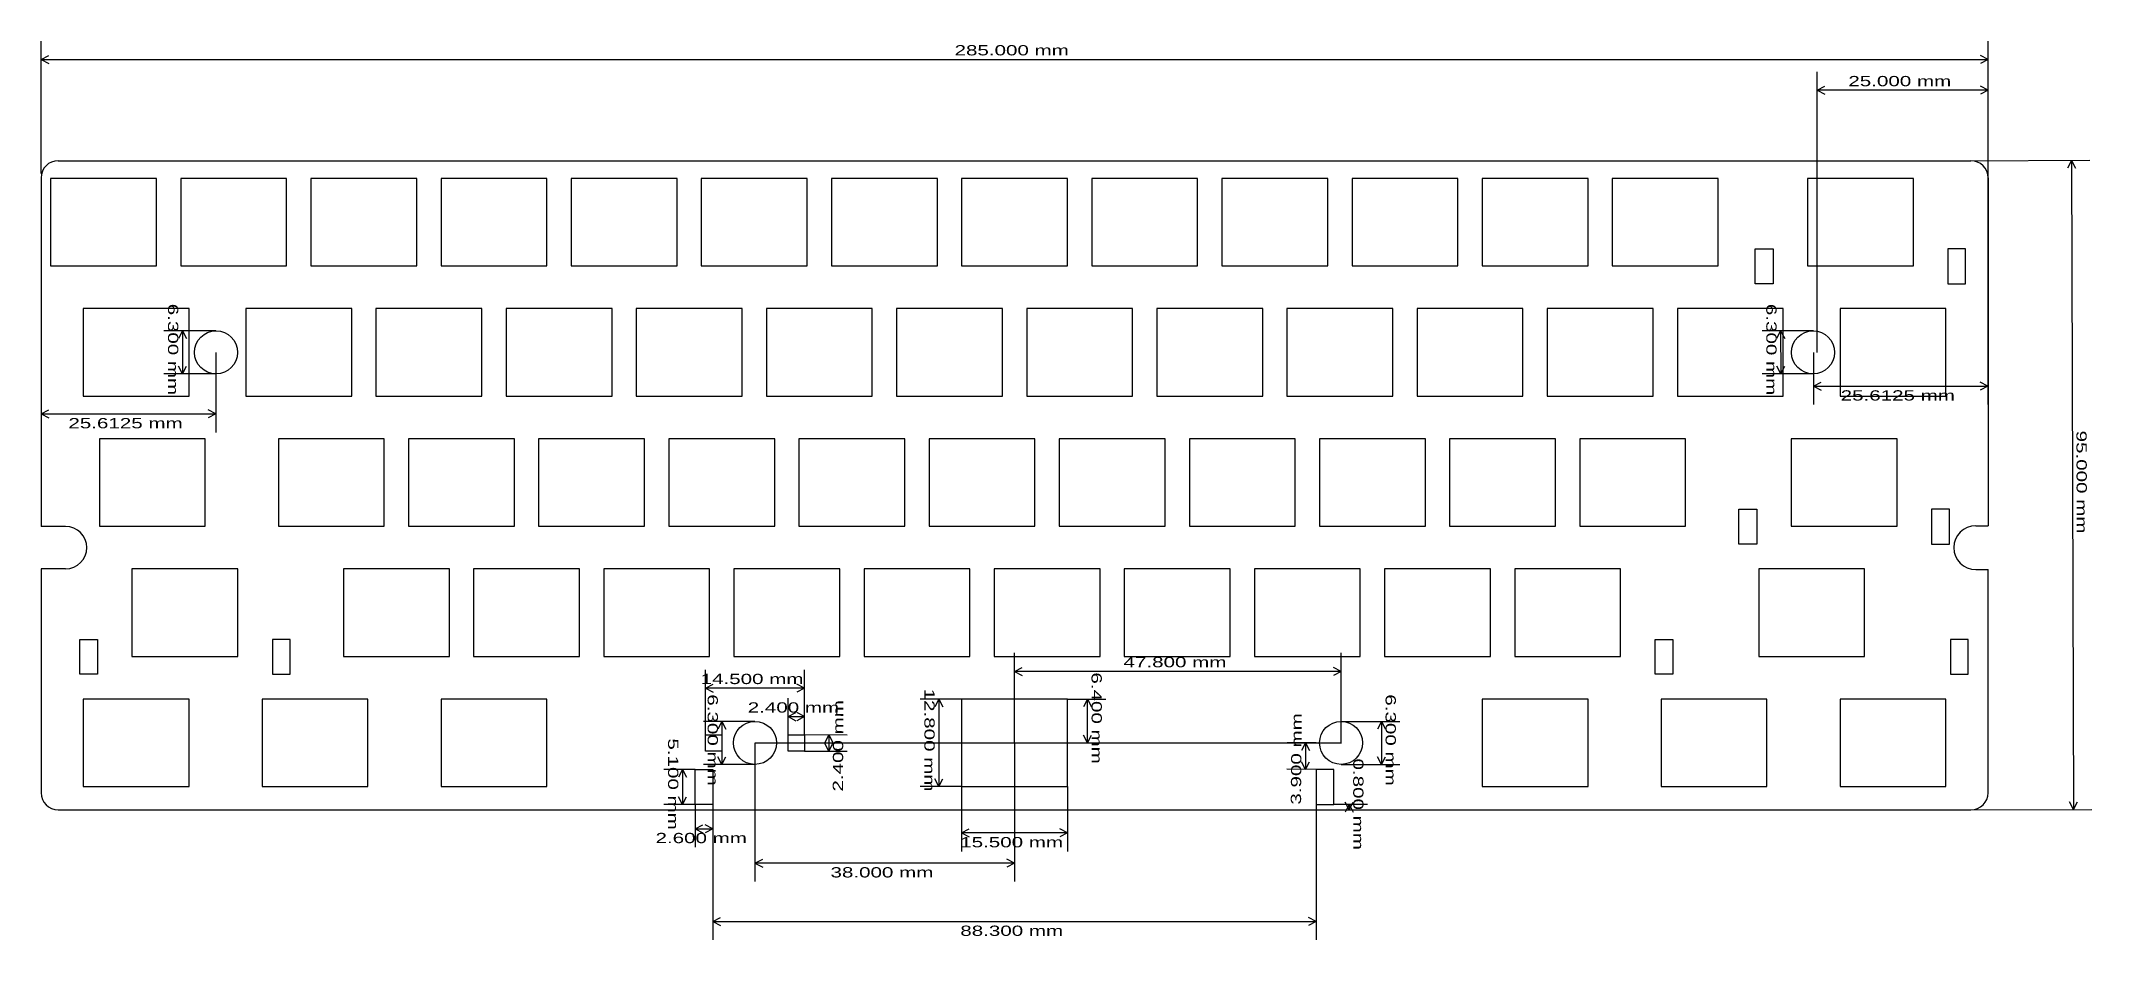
# Model space of a CAD drawing. Header units: metres. Extents: x 5 to 305, y -119 to 12.
import ezdxf
from ezdxf.enums import TextEntityAlignment as Align

# ---------------------------------------------------------------- set-up
doc = ezdxf.new("R2010")
doc.units = ezdxf.units.M

msp = doc.modelspace()

# ---------------------------------------------------------------- linework, layer by layer
for p, q in [((7.6375, -5.2875), (287.6375, -5.2875)), ((5.1375, -7.7875), (5.1375, -58.8125)), ((22.0375, -7.8875), (6.5375, -7.8875)), ((6.5375, -7.8875), (6.5375, -20.6875)), ((22.0375, -20.6875), (22.0375, -7.8875)), ((41.0875, -7.8875), (25.5875, -7.8875)), ((25.5875, -7.8875), (25.5875, -20.6875)), ((41.0875, -20.6875), (41.0875, -7.8875)), ((60.1375, -7.8875), (44.6375, -7.8875)), ((44.6375, -7.8875), (44.6375, -20.6875)), ((60.1375, -20.6875), (60.1375, -7.8875)), ((79.1875, -7.8875), (63.6875, -7.8875)), ((63.6875, -7.8875), (63.6875, -20.6875)), ((79.1875, -20.6875), (79.1875, -7.8875)), ((98.2375, -7.8875), (82.7375, -7.8875)), ((82.7375, -7.8875), (82.7375, -20.6875)), ((98.2375, -20.6875), (98.2375, -7.8875)), ((117.2875, -7.8875), (101.7875, -7.8875)), ((101.7875, -7.8875), (101.7875, -20.6875)), ((117.2875, -20.6875), (117.2875, -7.8875)), ((136.3375, -7.8875), (120.8375, -7.8875)), ((120.8375, -7.8875), (120.8375, -20.6875)), ((136.3375, -20.6875), (136.3375, -7.8875)), ((155.3875, -7.8875), (139.8875, -7.8875)), ((139.8875, -7.8875), (139.8875, -20.6875)), ((155.3875, -20.6875), (155.3875, -7.8875)), ((174.4375, -7.8875), (158.9375, -7.8875)), ((158.9375, -7.8875), (158.9375, -20.6875)), ((174.4375, -20.6875), (174.4375, -7.8875)), ((193.4875, -7.8875), (177.9875, -7.8875)), ((177.9875, -7.8875), (177.9875, -20.6875)), ((193.4875, -20.6875), (193.4875, -7.8875)), ((212.5375, -7.8875), (197.0375, -7.8875)), ((197.0375, -7.8875), (197.0375, -20.6875)), ((212.5375, -20.6875), (212.5375, -7.8875)), ((231.5875, -7.8875), (216.0875, -7.8875)), ((216.0875, -7.8875), (216.0875, -20.6875)), ((231.5875, -20.6875), (231.5875, -7.8875)), ((250.6375, -7.8875), (235.1375, -7.8875)), ((235.1375, -7.8875), (235.1375, -20.6875)), ((250.6375, -20.6875), (250.6375, -7.8875)), ((279.2125, -7.8875), (263.7125, -7.8875)), ((263.7125, -7.8875), (263.7125, -20.6875)), ((279.2125, -20.6875), (279.2125, -7.8875)), ((290.1375, -7.7875), (290.1375, -58.7125)), ((6.5375, -20.6875), (22.0375, -20.6875)), ((25.5875, -20.6875), (41.0875, -20.6875)), ((44.6375, -20.6875), (60.1375, -20.6875)), ((63.6875, -20.6875), (79.1875, -20.6875)), ((82.7375, -20.6875), (98.2375, -20.6875)), ((101.7875, -20.6875), (117.2875, -20.6875)), ((120.8375, -20.6875), (136.3375, -20.6875)), ((139.8875, -20.6875), (155.3875, -20.6875)), ((158.9375, -20.6875), (174.4375, -20.6875)), ((177.9875, -20.6875), (193.4875, -20.6875)), ((197.0375, -20.6875), (212.5375, -20.6875)), ((216.0875, -20.6875), (231.5875, -20.6875)), ((235.1375, -20.6875), (250.6375, -20.6875)), ((256.0625, -23.2875), (256.0625, -18.1875)), ((256.0625, -18.1875), (258.6625, -18.1875)), ((258.6625, -18.1875), (258.6625, -23.2875)), ((263.7125, -20.6875), (279.2125, -20.6875)), ((284.2625, -18.1875), (284.2625, -23.2875)), ((286.8625, -18.1875), (284.2625, -18.1875)), ((286.8625, -23.2875), (286.8625, -18.1875)), ((258.6625, -23.2875), (256.0625, -23.2875)), ((284.2625, -23.2875), (286.8625, -23.2875)), ((26.8, -26.9375), (11.3, -26.9375)), ((11.3, -26.9375), (11.3, -39.7375)), ((26.8, -39.7375), (26.8, -26.9375)), ((50.6125, -26.9375), (35.1125, -26.9375)), ((35.1125, -26.9375), (35.1125, -39.7375)), ((50.6125, -39.7375), (50.6125, -26.9375)), ((69.6625, -26.9375), (54.1625, -26.9375)), ((54.1625, -26.9375), (54.1625, -39.7375)), ((69.6625, -39.7375), (69.6625, -26.9375)), ((88.7125, -26.9375), (73.2125, -26.9375)), ((73.2125, -26.9375), (73.2125, -39.7375)), ((88.7125, -39.7375), (88.7125, -26.9375)), ((107.7625, -26.9375), (92.2625, -26.9375)), ((92.2625, -26.9375), (92.2625, -39.7375)), ((107.7625, -39.7375), (107.7625, -26.9375)), ((126.8125, -26.9375), (111.3125, -26.9375)), ((111.3125, -26.9375), (111.3125, -39.7375)), ((126.8125, -39.7375), (126.8125, -26.9375)), ((145.8625, -26.9375), (130.3625, -26.9375)), ((130.3625, -26.9375), (130.3625, -39.7375)), ((145.8625, -39.7375), (145.8625, -26.9375)), ((164.9125, -26.9375), (149.4125, -26.9375)), ((149.4125, -26.9375), (149.4125, -39.7375)), ((164.9125, -39.7375), (164.9125, -26.9375)), ((183.9625, -26.9375), (168.4625, -26.9375)), ((168.4625, -26.9375), (168.4625, -39.7375)), ((183.9625, -39.7375), (183.9625, -26.9375)), ((203.0125, -26.9375), (187.5125, -26.9375)), ((187.5125, -26.9375), (187.5125, -39.7375)), ((203.0125, -39.7375), (203.0125, -26.9375)), ((222.0625, -26.9375), (206.5625, -26.9375)), ((206.5625, -26.9375), (206.5625, -39.7375)), ((222.0625, -39.7375), (222.0625, -26.9375)), ((241.1125, -26.9375), (225.6125, -26.9375)), ((225.6125, -26.9375), (225.6125, -39.7375)), ((241.1125, -39.7375), (241.1125, -26.9375)), ((260.1625, -26.9375), (244.6625, -26.9375)), ((244.6625, -26.9375), (244.6625, -39.7375)), ((260.1625, -39.7375), (260.1625, -26.9375)), ((283.975, -26.9375), (268.475, -26.9375)), ((268.475, -26.9375), (268.475, -39.7375)), ((283.975, -39.7375), (283.975, -26.9375)), ((11.3, -39.7375), (26.8, -39.7375)), ((35.1125, -39.7375), (50.6125, -39.7375)), ((54.1625, -39.7375), (69.6625, -39.7375)), ((73.2125, -39.7375), (88.7125, -39.7375)), ((92.2625, -39.7375), (107.7625, -39.7375)), ((111.3125, -39.7375), (126.8125, -39.7375)), ((130.3625, -39.7375), (145.8625, -39.7375)), ((149.4125, -39.7375), (164.9125, -39.7375)), ((168.4625, -39.7375), (183.9625, -39.7375)), ((187.5125, -39.7375), (203.0125, -39.7375)), ((206.5625, -39.7375), (222.0625, -39.7375)), ((225.6125, -39.7375), (241.1125, -39.7375)), ((244.6625, -39.7375), (260.1625, -39.7375)), ((268.475, -39.7375), (283.975, -39.7375)), ((29.18125, -45.9875), (13.68125, -45.9875)), ((13.68125, -45.9875), (13.68125, -58.7875)), ((29.18125, -58.7875), (29.18125, -45.9875)), ((55.375, -45.9875), (39.875, -45.9875)), ((39.875, -45.9875), (39.875, -58.7875)), ((55.375, -58.7875), (55.375, -45.9875)), ((74.425, -45.9875), (58.925, -45.9875)), ((58.925, -45.9875), (58.925, -58.7875)), ((74.425, -58.7875), (74.425, -45.9875)), ((93.475, -45.9875), (77.975, -45.9875)), ((77.975, -45.9875), (77.975, -58.7875)), ((93.475, -58.7875), (93.475, -45.9875)), ((112.525, -45.9875), (97.025, -45.9875)), ((97.025, -45.9875), (97.025, -58.7875)), ((112.525, -58.7875), (112.525, -45.9875)), ((131.575, -45.9875), (116.075, -45.9875)), ((116.075, -45.9875), (116.075, -58.7875)), ((131.575, -58.7875), (131.575, -45.9875)), ((150.625, -45.9875), (135.125, -45.9875)), ((135.125, -45.9875), (135.125, -58.7875)), ((150.625, -58.7875), (150.625, -45.9875)), ((169.675, -45.9875), (154.175, -45.9875)), ((154.175, -45.9875), (154.175, -58.7875)), ((169.675, -58.7875), (169.675, -45.9875)), ((188.725, -45.9875), (173.225, -45.9875)), ((173.225, -45.9875), (173.225, -58.7875)), ((188.725, -58.7875), (188.725, -45.9875)), ((207.775, -45.9875), (192.275, -45.9875)), ((192.275, -45.9875), (192.275, -58.7875)), ((207.775, -58.7875), (207.775, -45.9875)), ((226.825, -45.9875), (211.325, -45.9875)), ((211.325, -45.9875), (211.325, -58.7875)), ((226.825, -58.7875), (226.825, -45.9875)), ((245.875, -45.9875), (230.375, -45.9875)), ((230.375, -45.9875), (230.375, -58.7875)), ((245.875, -58.7875), (245.875, -45.9875)), ((276.83125, -45.9875), (261.33125, -45.9875)), ((261.33125, -45.9875), (261.33125, -58.7875)), ((276.83125, -58.7875), (276.83125, -45.9875)), ((253.68125, -61.3875), (253.68125, -56.2875)), ((253.68125, -56.2875), (256.28125, -56.2875)), ((256.28125, -56.2875), (256.28125, -61.3875)), ((281.88125, -56.2875), (281.88125, -61.3875)), ((284.48125, -56.2875), (281.88125, -56.2875)), ((284.48125, -61.3875), (284.48125, -56.2875)), ((8.7375, -58.8125), (5.1375, -58.8125)), ((13.68125, -58.7875), (29.18125, -58.7875)), ((39.875, -58.7875), (55.375, -58.7875)), ((58.925, -58.7875), (74.425, -58.7875)), ((77.975, -58.7875), (93.475, -58.7875)), ((97.025, -58.7875), (112.525, -58.7875)), ((116.075, -58.7875), (131.575, -58.7875)), ((135.125, -58.7875), (150.625, -58.7875)), ((154.175, -58.7875), (169.675, -58.7875)), ((173.225, -58.7875), (188.725, -58.7875)), ((192.275, -58.7875), (207.775, -58.7875)), ((211.325, -58.7875), (226.825, -58.7875)), ((230.375, -58.7875), (245.875, -58.7875)), ((261.33125, -58.7875), (276.83125, -58.7875)), ((288.3375, -58.7125), (290.1375, -58.7125)), ((256.28125, -61.3875), (253.68125, -61.3875)), ((281.88125, -61.3875), (284.48125, -61.3875)), ((5.1375, -65.0125), (5.1375, -97.7875)), ((8.7375, -65.0125), (5.1375, -65.0125)), ((33.94375, -65.0375), (18.44375, -65.0375)), ((18.44375, -65.0375), (18.44375, -77.8375)), ((33.94375, -77.8375), (33.94375, -65.0375)), ((64.9, -65.0375), (49.4, -65.0375)), ((49.4, -65.0375), (49.4, -77.8375)), ((64.9, -77.8375), (64.9, -65.0375)), ((83.95, -65.0375), (68.45, -65.0375)), ((68.45, -65.0375), (68.45, -77.8375)), ((83.95, -77.8375), (83.95, -65.0375)), ((103, -65.0375), (87.5, -65.0375)), ((87.5, -65.0375), (87.5, -77.8375)), ((103, -77.8375), (103, -65.0375)), ((122.05, -65.0375), (106.55, -65.0375)), ((106.55, -65.0375), (106.55, -77.8375)), ((122.05, -77.8375), (122.05, -65.0375)), ((141.1, -65.0375), (125.6, -65.0375)), ((125.6, -65.0375), (125.6, -77.8375)), ((141.1, -77.8375), (141.1, -65.0375)), ((160.15, -65.0375), (144.65, -65.0375)), ((144.65, -65.0375), (144.65, -77.8375)), ((160.15, -77.8375), (160.15, -65.0375)), ((179.2, -65.0375), (163.7, -65.0375)), ((163.7, -65.0375), (163.7, -77.8375)), ((179.2, -77.8375), (179.2, -65.0375)), ((198.25, -65.0375), (182.75, -65.0375)), ((182.75, -65.0375), (182.75, -77.8375)), ((198.25, -77.8375), (198.25, -65.0375)), ((217.3, -65.0375), (201.8, -65.0375)), ((201.8, -65.0375), (201.8, -77.8375)), ((217.3, -77.8375), (217.3, -65.0375)), ((236.35, -65.0375), (220.85, -65.0375)), ((220.85, -65.0375), (220.85, -77.8375)), ((236.35, -77.8375), (236.35, -65.0375)), ((272.06875, -65.0375), (256.56875, -65.0375)), ((256.56875, -65.0375), (256.56875, -77.8375)), ((272.06875, -77.8375), (272.06875, -65.0375)), ((288.3375, -65.1125), (290.1375, -65.1125)), ((290.1375, -97.7875), (290.1375, -65.1125)), ((10.79375, -80.4375), (10.79375, -75.3375)), ((10.79375, -75.3375), (13.39375, -75.3375)), ((13.39375, -75.3375), (13.39375, -80.4375)), ((18.44375, -77.8375), (33.94375, -77.8375)), ((38.99375, -75.3375), (38.99375, -80.4375)), ((41.59375, -75.3375), (38.99375, -75.3375)), ((41.59375, -80.4375), (41.59375, -75.3375)), ((49.4, -77.8375), (64.9, -77.8375)), ((68.45, -77.8375), (83.95, -77.8375)), ((87.5, -77.8375), (103, -77.8375)), ((106.55, -77.8375), (122.05, -77.8375)), ((125.6, -77.8375), (141.1, -77.8375)), ((144.65, -77.8375), (160.15, -77.8375)), ((163.7, -77.8375), (179.2, -77.8375)), ((182.75, -77.8375), (198.25, -77.8375)), ((201.8, -77.8375), (217.3, -77.8375)), ((220.85, -77.8375), (236.35, -77.8375)), ((241.41875, -80.4375), (241.41875, -75.3375)), ((241.41875, -75.3375), (244.01875, -75.3375)), ((244.01875, -75.3375), (244.01875, -80.4375)), ((256.56875, -77.8375), (272.06875, -77.8375)), ((284.61875, -75.3375), (284.61875, -80.4375)), ((287.21875, -75.3375), (284.61875, -75.3375)), ((287.21875, -80.4375), (287.21875, -75.3375)), ((13.39375, -80.4375), (10.79375, -80.4375)), ((38.99375, -80.4375), (41.59375, -80.4375)), ((244.01875, -80.4375), (241.41875, -80.4375)), ((284.61875, -80.4375), (287.21875, -80.4375)), ((26.8, -84.0875), (11.3, -84.0875)), ((11.3, -84.0875), (11.3, -96.8875)), ((26.8, -96.8875), (26.8, -84.0875)), ((52.9937, -84.0875), (37.4937, -84.0875)), ((37.4937, -84.0875), (37.4937, -96.8875)), ((52.9937, -96.8875), (52.9937, -84.0875)), ((79.1875, -84.0875), (63.6875, -84.0875)), ((63.6875, -84.0875), (63.6875, -96.8875)), ((79.1875, -96.8875), (79.1875, -84.0875)), ((155.3875, -84.0875), (139.8875, -84.0875)), ((139.8875, -84.0875), (139.8875, -96.8875)), ((155.3875, -96.8875), (155.3875, -84.0875)), ((231.5875, -84.0875), (216.0875, -84.0875)), ((216.0875, -84.0875), (216.0875, -96.8875)), ((231.5875, -96.8875), (231.5875, -84.0875)), ((257.78125, -84.0875), (242.28125, -84.0875)), ((242.28125, -84.0875), (242.28125, -96.8875)), ((257.78125, -96.8875), (257.78125, -84.0875)), ((283.975, -84.0875), (268.475, -84.0875)), ((268.475, -84.0875), (268.475, -96.8875)), ((283.975, -96.8875), (283.975, -84.0875)), ((102.3875, -91.6875), (102.3875, -89.2875)), ((102.3875, -89.2875), (104.7875, -89.2875)), ((104.7875, -89.2875), (104.7875, -91.6875)), ((114.4875, -91.6875), (114.4875, -89.2875)), ((114.4875, -89.2875), (116.8875, -89.2875)), ((116.8875, -89.2875), (116.8875, -91.6875)), ((104.7875, -91.6875), (102.3875, -91.6875)), ((116.8875, -91.6875), (114.4875, -91.6875)), ((100.8875, -99.4875), (100.8875, -94.3875)), ((100.8875, -94.3875), (103.4875, -94.3875)), ((103.4875, -94.3875), (103.4875, -99.4875)), ((191.7875, -94.3875), (191.7875, -99.4875)), ((194.3875, -94.3875), (191.7875, -94.3875)), ((194.3875, -99.4875), (194.3875, -94.3875)), ((11.3, -96.8875), (26.8, -96.8875)), ((37.4937, -96.8875), (52.9937, -96.8875)), ((63.6875, -96.8875), (79.1875, -96.8875)), ((139.8875, -96.8875), (155.3875, -96.8875)), ((216.0875, -96.8875), (231.5875, -96.8875)), ((242.28125, -96.8875), (257.78125, -96.8875)), ((268.475, -96.8875), (283.975, -96.8875)), ((7.6375, -100.2875), (287.6375, -100.2875)), ((103.4875, -99.4875), (100.8875, -99.4875)), ((191.7875, -99.4875), (194.3875, -99.4875))]:
    msp.add_line(p, q)
for centre in [(30.75, -33.3375), (264.525, -33.3375), (109.6375, -90.4875), (195.4375, -90.4875)]:
    msp.add_circle(centre, 3.15)
for centre, radius, start, end in [((7.6375, -7.7875), 2.5, 90, 180), ((287.6375, -7.7875), 2.5, 0, 90), ((8.7375, -61.9125), 3.1, -90, 90), ((288.3375, -61.9125), 3.2, 90, 270), ((7.6375, -97.7875), 2.5, -180, -90), ((287.6375, -97.7875), 2.5, -90, 0)]:
    msp.add_arc(centre, radius, start, end)
at = {"layer": 'Cmts', "color": 1}
for p, q in [((5.1375, -7.14375), (5.1375, 12.225)), ((290.1375, -7.14375), (290.1375, 12.225)), ((5.1375, 9.525), (6.264004, 10.111421)), ((5.1375, 9.525), (290.1375, 9.525)), ((5.1375, 9.525), (6.264004, 8.938579)), ((290.1375, 9.525), (289.010996, 10.111421)), ((290.1375, 9.525), (289.010996, 8.938579)), ((265.1375, -33.3375), (265.1375, 7.7125)), ((290.1375, -33.3375), (290.1375, 7.7125)), ((265.1375, 5.0125), (266.264004, 5.598921)), ((290.1375, 5.0125), (265.1375, 5.0125)), ((265.1375, 5.0125), (266.264004, 4.426079)), ((290.1375, 5.0125), (289.010996, 5.598921)), ((290.1375, 5.0125), (289.010996, 4.426079)), ((287.03, -5.29), (305.04289, -5.231215)), ((302.342904, -5.240026), (301.760163, -6.368438)), ((302.342904, -5.240026), (302.652904, -100.230026)), ((302.342904, -5.240026), (302.932998, -6.36461)), ((30.72, -30.18), (23.12, -30.18)), ((25.82, -30.18), (25.233579, -31.306504)), ((25.82, -30.18), (25.82, -36.48)), ((25.82, -30.18), (26.406421, -31.306504)), ((264.58, -30.19), (257.079682, -30.201906)), ((259.779679, -30.19762), (259.195047, -31.325053)), ((259.779679, -30.19762), (259.789679, -36.49762)), ((259.779679, -30.19762), (260.367887, -31.323192)), ((5.13, -33.34), (5.13, -45.05)), ((25.82, -36.48), (25.233579, -35.353496)), ((25.82, -36.48), (26.406421, -35.353496)), ((30.71, -33.34), (30.71, -45.05)), ((259.789679, -36.49762), (259.201471, -35.372048)), ((259.789679, -36.49762), (260.374311, -35.370187)), ((264.57, -33.35), (264.57299, -40.989741)), ((290.12, -33.34), (290.12299, -40.979741)), ((30.72, -36.48), (23.12, -36.48)), ((264.59, -36.49), (257.089682, -36.501906)), ((264.571933, -38.289741), (265.698207, -37.702879)), ((264.571933, -38.289741), (290.121933, -38.279741)), ((264.571933, -38.289741), (265.698666, -38.875721)), ((290.121933, -38.279741), (288.9952, -37.693761)), ((290.121933, -38.279741), (288.995659, -38.866603)), ((5.13, -42.35), (6.256504, -41.763579)), ((30.71, -42.35), (29.583496, -41.763579)), ((5.13, -42.35), (30.71, -42.35)), ((5.13, -42.35), (6.256504, -42.936421)), ((30.71, -42.35), (29.583496, -42.936421)), ((147.64, -90.49), (147.64, -77.32)), ((195.44, -90.49), (195.44, -77.32)), ((102.38, -89.28), (102.38, -79.78)), ((116.88, -89.28), (116.88, -79.78)), ((147.64, -80.02), (148.766504, -79.433579)), ((195.44, -80.02), (147.64, -80.02)), ((147.64, -80.02), (148.766504, -80.606421)), ((195.44, -80.02), (194.313496, -79.433579)), ((195.44, -80.02), (194.313496, -80.606421)), ((102.38, -82.48), (103.506504, -81.893579)), ((116.88, -82.48), (102.38, -82.48)), ((102.38, -82.48), (103.506504, -83.066421)), ((114.49, -89.28), (114.49, -83.95)), ((116.88, -82.48), (115.753496, -81.893579)), ((116.88, -82.48), (115.753496, -83.066421)), ((116.89, -89.28), (116.89, -83.95)), ((114.49, -86.65), (115.616504, -86.063579)), ((114.49, -86.65), (116.89, -86.65)), ((114.49, -86.65), (115.616504, -87.236421)), ((116.89, -86.65), (115.763496, -86.063579)), ((116.89, -86.65), (115.763496, -87.236421)), ((139.89, -84.09), (133.84, -84.09)), ((136.54, -84.09), (135.953579, -85.216504)), ((136.54, -84.09), (136.54, -96.89)), ((136.54, -84.09), (137.126421, -85.216504)), ((155.38, -84.09), (161.009848, -84.081203)), ((158.309851, -84.085422), (157.725191, -85.212841)), ((158.319851, -90.485422), (158.309851, -84.085422)), ((158.309851, -84.085422), (158.898031, -85.211008)), ((109.64, -87.34), (102.11, -87.34)), ((104.81, -87.34), (104.223579, -88.466504)), ((104.81, -87.34), (104.81, -93.64)), ((104.81, -87.34), (105.396421, -88.466504)), ((116.9, -89.28), (123.157997, -89.306075)), ((120.458021, -89.294825), (119.866912, -90.418876)), ((120.458021, -89.294825), (120.448021, -91.694825)), ((120.458021, -89.294825), (121.039743, -90.423762)), ((158.319851, -90.485422), (157.731671, -89.359836)), ((158.319851, -90.485422), (158.904511, -89.358003)), ((195.44, -87.34), (204.05, -87.34)), ((201.35, -87.34), (200.763579, -88.466504)), ((201.35, -87.34), (201.35, -93.64)), ((201.35, -87.34), (201.936421, -88.466504)), ((104.81, -93.64), (104.223579, -92.513496)), ((104.81, -93.64), (105.396421, -92.513496)), ((109.64, -90.48), (109.64, -110.78)), ((109.67, -90.4875), (195.48, -90.4875)), ((116.89, -91.68), (123.147997, -91.706075)), ((120.448021, -91.694825), (119.866299, -90.565888)), ((120.448021, -91.694825), (121.03913, -90.570774)), ((147.64, -90.48), (147.64, -110.78)), ((155.39, -90.49), (161.019848, -90.481203)), ((191.8, -90.49), (187.540173, -90.457232)), ((190.240093, -90.478001), (189.645024, -91.599961)), ((190.240093, -90.478001), (190.210093, -94.378001)), ((190.240093, -90.478001), (190.817831, -91.608982)), ((201.35, -93.64), (200.763579, -92.513496)), ((201.35, -93.64), (201.936421, -92.513496)), ((100.89, -94.39), (96.32, -94.39)), ((99.02, -94.39), (98.433579, -95.516504)), ((99.02, -94.39), (99.02, -99.49)), ((99.02, -94.39), (99.606421, -95.516504)), ((109.64, -93.64), (102.11, -93.64)), ((136.54, -96.89), (135.953579, -95.763496)), ((136.54, -96.89), (137.126421, -95.763496)), ((191.77, -94.39), (187.510173, -94.357232)), ((190.210093, -94.378001), (189.632355, -93.24702)), ((190.210093, -94.378001), (190.805162, -93.256041)), ((195.44, -93.64), (204.05, -93.64)), ((99.02, -99.49), (98.433579, -98.363496)), ((99.02, -99.49), (99.606421, -98.363496)), ((139.89, -96.89), (133.84, -96.89)), ((139.88, -96.87), (139.88, -106.37)), ((155.38, -96.87), (155.38, -106.37)), ((100.89, -99.49), (96.32, -99.49)), ((100.89, -99.49), (100.89, -105.76)), ((103.49, -99.49), (103.49, -119.33)), ((103.49, -99.49), (103.49, -105.76)), ((191.79, -99.49), (191.79, -119.33)), ((194.38, -99.48), (199.31, -99.48)), ((194.38, -100.28), (199.31, -100.28)), ((196.61, -100.28), (196.023579, -99.153496)), ((196.61, -99.48), (196.023579, -100.606504)), ((196.61, -100.28), (197.196421, -99.153496)), ((196.61, -99.48), (196.61, -100.28)), ((196.61, -99.48), (197.196421, -100.606504)), ((287.34, -100.28), (305.35289, -100.221215)), ((302.652904, -100.230026), (302.06281, -99.105442)), ((302.652904, -100.230026), (303.235645, -99.101614)), ((100.89, -103.06), (102.016504, -102.473579)), ((100.89, -103.06), (103.49, -103.06)), ((100.89, -103.06), (102.016504, -103.646421)), ((103.49, -103.06), (102.363496, -102.473579)), ((103.49, -103.06), (102.363496, -103.646421)), ((139.88, -103.67), (141.006504, -103.083579)), ((155.38, -103.67), (139.88, -103.67)), ((139.88, -103.67), (141.006504, -104.256421)), ((155.38, -103.67), (154.253496, -103.083579)), ((155.38, -103.67), (154.253496, -104.256421)), ((109.64, -108.08), (110.766504, -107.493579)), ((147.64, -108.08), (109.64, -108.08)), ((109.64, -108.08), (110.766504, -108.666421)), ((147.64, -108.08), (146.513496, -107.493579)), ((147.64, -108.08), (146.513496, -108.666421)), ((103.49, -116.63), (104.616504, -116.043579)), ((103.49, -116.63), (191.79, -116.63)), ((103.49, -116.63), (104.616504, -117.216421)), ((191.79, -116.63), (190.663496, -116.043579)), ((191.79, -116.63), (190.663496, -117.216421))]:
    msp.add_line(p, q, dxfattribs=at)

# ---------------------------------------------------------------- texts
at = {"layer": 'Cmts', "color": 1, "width": 1.5}
for s, p in [('285.000 mm ', (147.6375, 10.875)), ('25.000 mm ', (277.6375, 6.3625)), ('25.6125 mm ', (17.92, -43.7)), ('47.800 mm ', (171.54, -78.67)), ('14.500 mm ', (109.63, -81.13)), ('2.400 mm ', (115.69, -85.3)), ('2.600 mm ', (102.19, -104.41)), ('15.500 mm ', (147.63, -105.02)), ('38.000 mm ', (128.64, -109.43)), ('88.300 mm ', (147.64, -117.98))]:
    msp.add_text(s, height=1.5, dxfattribs=at).set_placement(p, align=Align.MIDDLE_CENTER)
for s, rotation, p in [('6.300 mm ', 270, (24.47, -33.33)), ('6.300 mm ', 270.090946, (258.43468, -33.349763)), ('25.6125 mm ', 0.022425, (277.347461, -39.634741)), ('95.000 mm ', 270.186984, (303.847897, -52.73062)), ('6.400 mm ', 270.089525, (159.664849, -87.283312)), ('6.300 mm ', 270, (103.46, -90.49)), ('12.800 mm ', 270, (135.19, -90.49)), ('6.300 mm ', 270, (202.7, -90.49)), ('2.400 mm ', 89.761269, (121.803009, -90.50045)), ('3.900 mm ', 89.559272, (188.875133, -92.417616)), ('5.100 mm ', 270, (97.67, -96.94)), ('0.800 mm ', 270, (197.96, -99.88))]:
    msp.add_text(s, height=1.5, rotation=rotation, dxfattribs=at).set_placement(p, align=Align.MIDDLE_CENTER)

doc.saveas('drawing.dxf')
